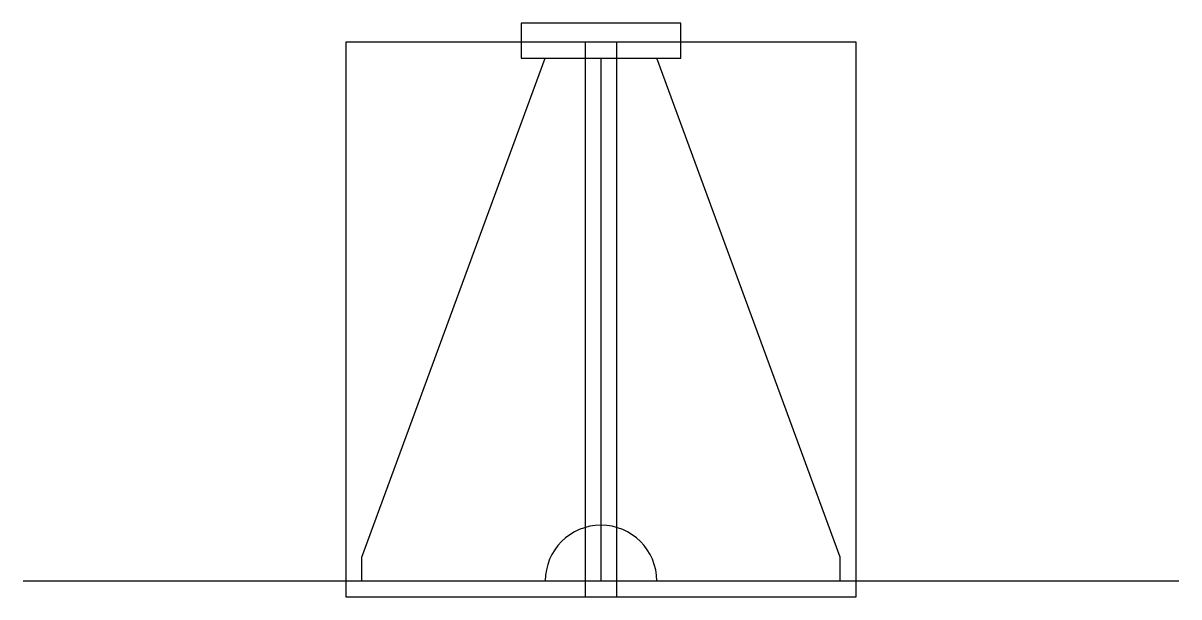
# Model space of a CAD drawing. Header units: millimetres. Extents: x 117 to 1567, y 313 to 1033.
import ezdxf

# ---------------------------------------------------------------- set-up
doc = ezdxf.new("R2010")
doc.units = ezdxf.units.MM
for name, color, linetype in [('200-CO3', 7, 'Continuous'), ('Braket', 30, 'Continuous'), ('Plate _Visible', 7, 'Continuous')]:
    doc.layers.add(name, color=color, linetype=linetype)

msp = doc.modelspace()

# ---------------------------------------------------------------- linework, layer by layer
at = {"color": 7, "linetype": 'Continuous'}
for p, q in [((541.8, 362.6), (771.8, 988.6)), ((1141.8, 362.6), (911.8, 988.6)), ((541.8, 332.6), (541.8, 362.6)), ((1141.8, 332.6), (1141.8, 362.6))]:
    msp.add_line(p, q, dxfattribs=at)
at = {"color": 7, "linetype": 'Continuous', "ltscale": 3}
msp.add_arc((841.8, 332.6), 70, 0, 180, dxfattribs=at)
at = {"layer": '200-CO3', "color": 7, "linetype": 'Continuous'}
msp.add_lwpolyline([(741.8, 988.6), (941.8, 988.6), (941.8, 1032.6), (741.8, 1032.6)], close=True, dxfattribs=at)
at = {"layer": 'Braket'}
for p, q in [((861.8, 1008.6), (521.8, 1008.6)), ((521.8, 1008.6), (521.8, 312.6)), ((1161.8, 1008.6), (821.8, 1008.6)), ((821.8, 1008.6), (821.8, 312.6)), ((861.8, 312.6), (861.8, 1008.6)), ((1161.8, 312.6), (1161.8, 1008.6)), ((521.8, 312.6), (861.8, 312.6)), ((821.8, 312.6), (1161.8, 312.6))]:
    msp.add_line(p, q, dxfattribs=at)
at = {"layer": 'Plate _Visible', "color": 3, "linetype": 'Continuous'}
for p, q in [((841.8, 332.6), (841.8, 988.6)), ((116.8, 332.6), (1566.8, 332.6))]:
    msp.add_line(p, q, dxfattribs=at)

doc.saveas('drawing.dxf')
